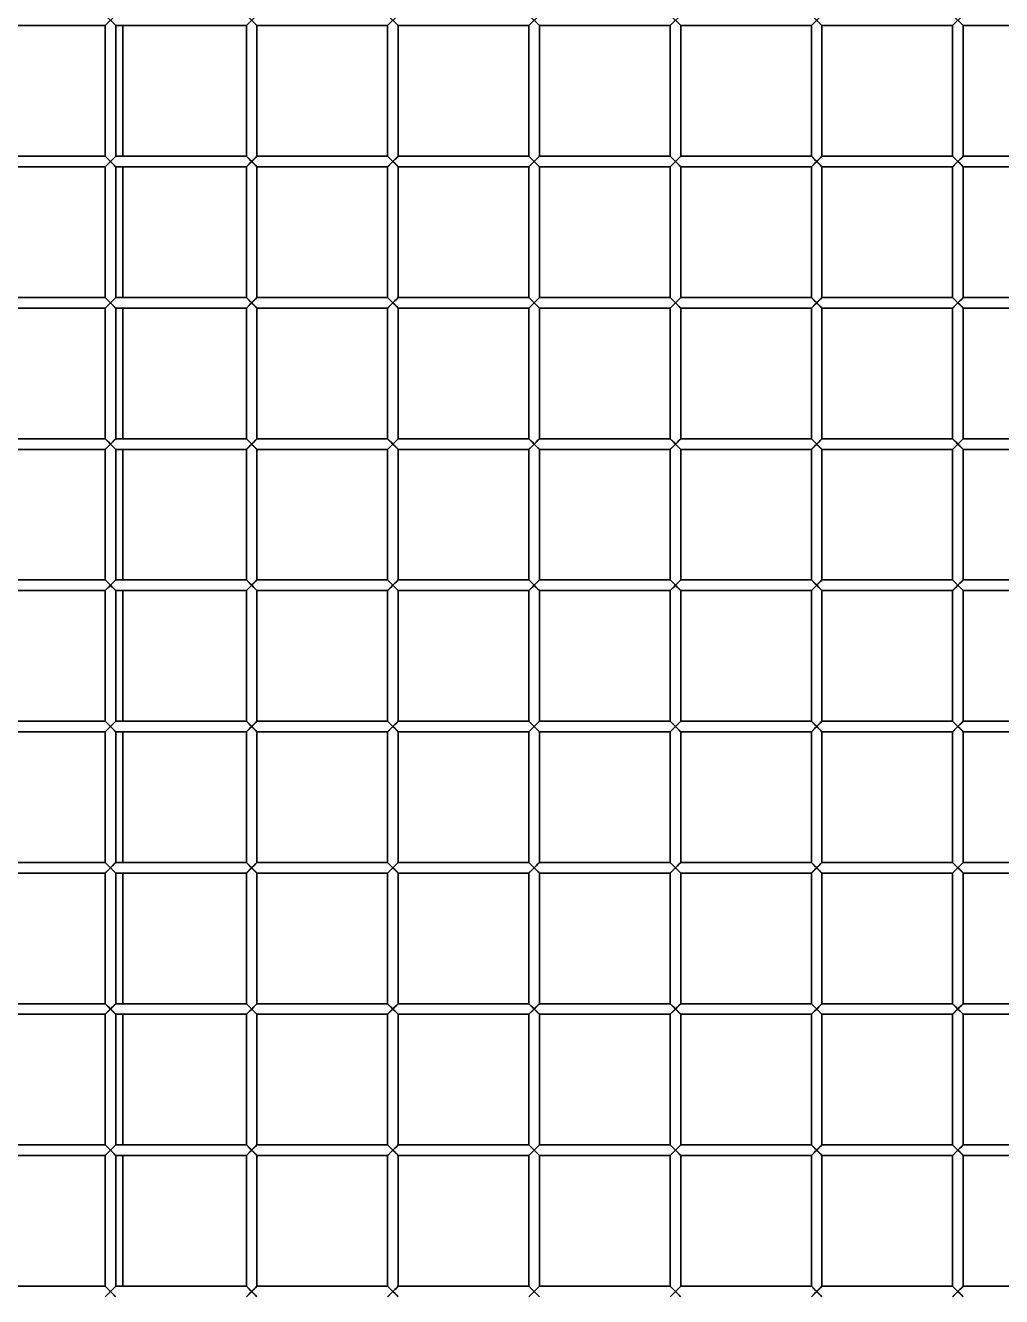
# Model space of a CAD drawing. Header units: millimetres. Extents: x 32496 to 166256, y 3504 to 23939.
# Drawn here: x 46991.1 to 47267.5, y 11364.1 to 11724.1 of the extents above; entities that cross this region are included whole.
import ezdxf

# ---------------------------------------------------------------- set-up
doc = ezdxf.new("R2010")
doc.units = ezdxf.units.MM
doc.layers.get('0').update_dxf_attribs({"lineweight": 35})

msp = doc.modelspace()

# ---------------------------------------------------------------- linework, layer by layer
at = {"linetype": 'Continuous'}
for p, q in [((47013.64, 11727.075), (47016.64, 11724.075)), ((47013.64, 11724.075), (47016.64, 11727.075)), ((47053.64, 11727.075), (47056.64, 11724.075)), ((47053.64, 11724.075), (47056.64, 11727.075)), ((47093.64, 11727.075), (47096.64, 11724.075)), ((47093.64, 11724.075), (47096.64, 11727.075)), ((47133.64, 11727.075), (47136.64, 11724.075)), ((47133.64, 11724.075), (47136.64, 11727.075)), ((47173.64, 11727.075), (47176.64, 11724.075)), ((47173.64, 11724.075), (47176.64, 11727.075)), ((47213.64, 11727.075), (47216.64, 11724.075)), ((47213.64, 11724.075), (47216.64, 11727.075)), ((47253.64, 11727.075), (47256.64, 11724.075)), ((47253.64, 11724.075), (47256.64, 11727.075)), ((46976.64, 11724.075), (47013.64, 11724.075)), ((47013.64, 11724.075), (47013.64, 11687.075)), ((47016.64, 11724.075), (47053.64, 11724.075)), ((47016.64, 11724.075), (47016.64, 11687.075)), ((47018.64, 11724.075), (47018.64, 11687.075)), ((47053.64, 11724.075), (47053.64, 11687.075)), ((47056.64, 11724.075), (47093.64, 11724.075)), ((47056.64, 11724.075), (47056.64, 11687.075)), ((47093.64, 11724.075), (47093.64, 11687.075)), ((47096.64, 11724.075), (47133.64, 11724.075)), ((47096.64, 11724.075), (47096.64, 11687.075)), ((47133.64, 11724.075), (47133.64, 11687.075)), ((47136.64, 11724.075), (47173.64, 11724.075)), ((47136.64, 11724.075), (47136.64, 11687.075)), ((47173.64, 11724.075), (47173.64, 11687.075)), ((47176.64, 11724.075), (47213.64, 11724.075)), ((47176.64, 11724.075), (47176.64, 11687.075)), ((47213.64, 11724.075), (47213.64, 11687.075)), ((47216.64, 11724.075), (47253.64, 11724.075)), ((47216.64, 11724.075), (47216.64, 11687.075)), ((47253.64, 11724.075), (47253.64, 11687.075)), ((47256.64, 11724.075), (47293.64, 11724.075)), ((47256.64, 11724.075), (47256.64, 11687.075)), ((46976.64, 11687.075), (47013.64, 11687.075)), ((47013.64, 11687.075), (47016.64, 11684.075)), ((47013.64, 11684.075), (47016.64, 11687.075)), ((47016.64, 11687.075), (47016.209, 11686.645)), ((47016.64, 11687.075), (47053.64, 11687.075)), ((47053.64, 11687.075), (47056.64, 11684.075)), ((47053.64, 11684.075), (47056.64, 11687.075)), ((47056.64, 11687.075), (47056.209, 11686.645)), ((47056.64, 11687.075), (47093.64, 11687.075)), ((47093.64, 11687.075), (47096.64, 11684.075)), ((47093.64, 11684.075), (47096.64, 11687.075)), ((47096.64, 11687.075), (47096.209, 11686.645)), ((47096.64, 11687.075), (47133.64, 11687.075)), ((47133.64, 11687.075), (47136.64, 11684.075)), ((47133.64, 11684.075), (47136.64, 11687.075)), ((47136.64, 11687.075), (47136.209, 11686.645)), ((47136.64, 11687.075), (47173.64, 11687.075)), ((47173.64, 11687.075), (47176.64, 11684.075)), ((47173.64, 11684.075), (47176.64, 11687.075)), ((47176.64, 11687.075), (47176.209, 11686.645)), ((47176.64, 11687.075), (47213.64, 11687.075)), ((47213.64, 11687.075), (47216.64, 11684.075)), ((47213.64, 11684.075), (47216.64, 11687.075)), ((47216.64, 11687.075), (47216.209, 11686.645)), ((47216.64, 11687.075), (47253.64, 11687.075)), ((47253.64, 11687.075), (47256.64, 11684.075)), ((47253.64, 11684.075), (47256.64, 11687.075)), ((47256.64, 11687.075), (47256.209, 11686.645)), ((47256.64, 11687.075), (47293.64, 11687.075)), ((46976.64, 11684.075), (47013.64, 11684.075)), ((47013.64, 11684.075), (47013.64, 11647.075)), ((47013.756, 11684.192), (47014.55, 11684.986)), ((47014.55, 11684.986), (47015.14, 11685.575)), ((47016.64, 11684.075), (47053.64, 11684.075)), ((47016.64, 11684.075), (47016.64, 11647.075)), ((47018.64, 11684.075), (47018.64, 11647.075)), ((47053.64, 11684.075), (47053.64, 11647.075)), ((47053.756, 11684.192), (47054.55, 11684.986)), ((47054.55, 11684.986), (47055.14, 11685.575)), ((47056.64, 11684.075), (47093.64, 11684.075)), ((47056.64, 11684.075), (47056.64, 11647.075)), ((47093.64, 11684.075), (47093.64, 11647.075)), ((47093.756, 11684.192), (47094.55, 11684.986)), ((47094.55, 11684.986), (47095.14, 11685.575)), ((47096.64, 11684.075), (47133.64, 11684.075)), ((47096.64, 11684.075), (47096.64, 11647.075)), ((47133.64, 11684.075), (47133.64, 11647.075)), ((47133.756, 11684.192), (47134.55, 11684.986)), ((47134.55, 11684.986), (47135.14, 11685.575)), ((47136.64, 11684.075), (47173.64, 11684.075)), ((47136.64, 11684.075), (47136.64, 11647.075)), ((47173.64, 11684.075), (47173.64, 11647.075)), ((47173.756, 11684.192), (47174.55, 11684.986)), ((47174.55, 11684.986), (47175.14, 11685.575)), ((47176.64, 11684.075), (47213.64, 11684.075)), ((47176.64, 11684.075), (47176.64, 11647.075)), ((47213.64, 11684.075), (47213.64, 11647.075)), ((47213.756, 11684.192), (47214.55, 11684.986)), ((47214.55, 11684.986), (47215.14, 11685.575)), ((47216.64, 11684.075), (47253.64, 11684.075)), ((47216.64, 11684.075), (47216.64, 11647.075)), ((47253.64, 11684.075), (47253.64, 11647.075)), ((47253.756, 11684.192), (47254.55, 11684.986)), ((47254.55, 11684.986), (47255.14, 11685.575)), ((47256.64, 11684.075), (47293.64, 11684.075)), ((47256.64, 11684.075), (47256.64, 11647.075)), ((46976.64, 11647.075), (47013.64, 11647.075)), ((47013.64, 11647.075), (47016.64, 11644.075)), ((47013.64, 11644.075), (47016.64, 11647.075)), ((47016.64, 11647.075), (47016.209, 11646.645)), ((47016.64, 11647.075), (47053.64, 11647.075)), ((47053.64, 11647.075), (47056.64, 11644.075)), ((47053.64, 11644.075), (47056.64, 11647.075)), ((47056.64, 11647.075), (47056.209, 11646.645)), ((47056.64, 11647.075), (47093.64, 11647.075)), ((47093.64, 11647.075), (47096.64, 11644.075)), ((47093.64, 11644.075), (47096.64, 11647.075)), ((47096.64, 11647.075), (47096.209, 11646.645)), ((47096.64, 11647.075), (47133.64, 11647.075)), ((47133.64, 11647.075), (47136.64, 11644.075)), ((47133.64, 11644.075), (47136.64, 11647.075)), ((47136.64, 11647.075), (47136.209, 11646.645)), ((47136.64, 11647.075), (47173.64, 11647.075)), ((47173.64, 11647.075), (47176.64, 11644.075)), ((47173.64, 11644.075), (47176.64, 11647.075)), ((47176.64, 11647.075), (47176.209, 11646.645)), ((47176.64, 11647.075), (47213.64, 11647.075)), ((47213.64, 11647.075), (47216.64, 11644.075)), ((47213.64, 11644.075), (47216.64, 11647.075)), ((47216.64, 11647.075), (47216.209, 11646.645)), ((47216.64, 11647.075), (47253.64, 11647.075)), ((47253.64, 11647.075), (47256.64, 11644.075)), ((47253.64, 11644.075), (47256.64, 11647.075)), ((47256.64, 11647.075), (47256.209, 11646.645)), ((47256.64, 11647.075), (47293.64, 11647.075)), ((46976.64, 11644.075), (47013.64, 11644.075)), ((47013.64, 11644.075), (47013.64, 11607.075)), ((47013.756, 11644.192), (47014.55, 11644.986)), ((47014.55, 11644.986), (47015.14, 11645.575)), ((47016.64, 11644.075), (47053.64, 11644.075)), ((47016.64, 11644.075), (47016.64, 11607.075)), ((47018.64, 11644.075), (47018.64, 11607.075)), ((47053.64, 11644.075), (47053.64, 11607.075)), ((47053.756, 11644.192), (47054.55, 11644.986)), ((47054.55, 11644.986), (47055.14, 11645.575)), ((47056.64, 11644.075), (47093.64, 11644.075)), ((47056.64, 11644.075), (47056.64, 11607.075)), ((47093.64, 11644.075), (47093.64, 11607.075)), ((47093.756, 11644.192), (47094.55, 11644.986)), ((47094.55, 11644.986), (47095.14, 11645.575)), ((47096.64, 11644.075), (47133.64, 11644.075)), ((47096.64, 11644.075), (47096.64, 11607.075)), ((47133.64, 11644.075), (47133.64, 11607.075)), ((47133.756, 11644.192), (47134.55, 11644.986)), ((47134.55, 11644.986), (47135.14, 11645.575)), ((47136.64, 11644.075), (47173.64, 11644.075)), ((47136.64, 11644.075), (47136.64, 11607.075)), ((47173.64, 11644.075), (47173.64, 11607.075)), ((47173.756, 11644.192), (47174.55, 11644.986)), ((47174.55, 11644.986), (47175.14, 11645.575)), ((47176.64, 11644.075), (47213.64, 11644.075)), ((47176.64, 11644.075), (47176.64, 11607.075)), ((47213.64, 11644.075), (47213.64, 11607.075)), ((47213.756, 11644.192), (47214.55, 11644.986)), ((47214.55, 11644.986), (47215.14, 11645.575)), ((47216.64, 11644.075), (47253.64, 11644.075)), ((47216.64, 11644.075), (47216.64, 11607.075)), ((47253.64, 11644.075), (47253.64, 11607.075)), ((47253.756, 11644.192), (47254.55, 11644.986)), ((47254.55, 11644.986), (47255.14, 11645.575)), ((47256.64, 11644.075), (47293.64, 11644.075)), ((47256.64, 11644.075), (47256.64, 11607.075)), ((46976.64, 11607.075), (47013.64, 11607.075)), ((47013.64, 11607.075), (47016.64, 11604.075)), ((47013.64, 11604.075), (47016.64, 11607.075)), ((47016.64, 11607.075), (47016.209, 11606.645)), ((47016.64, 11607.075), (47053.64, 11607.075)), ((47053.64, 11607.075), (47056.64, 11604.075)), ((47053.64, 11604.075), (47056.64, 11607.075)), ((47056.64, 11607.075), (47056.209, 11606.645)), ((47056.64, 11607.075), (47093.64, 11607.075)), ((47093.64, 11607.075), (47096.64, 11604.075)), ((47093.64, 11604.075), (47096.64, 11607.075)), ((47096.64, 11607.075), (47096.209, 11606.645)), ((47096.64, 11607.075), (47133.64, 11607.075)), ((47133.64, 11607.075), (47136.64, 11604.075)), ((47133.64, 11604.075), (47136.64, 11607.075)), ((47136.64, 11607.075), (47136.209, 11606.645)), ((47136.64, 11607.075), (47173.64, 11607.075)), ((47173.64, 11607.075), (47176.64, 11604.075)), ((47173.64, 11604.075), (47176.64, 11607.075)), ((47176.64, 11607.075), (47176.209, 11606.645)), ((47176.64, 11607.075), (47213.64, 11607.075)), ((47213.64, 11607.075), (47216.64, 11604.075)), ((47213.64, 11604.075), (47216.64, 11607.075)), ((47216.64, 11607.075), (47216.209, 11606.645)), ((47216.64, 11607.075), (47253.64, 11607.075)), ((47253.64, 11607.075), (47256.64, 11604.075)), ((47253.64, 11604.075), (47256.64, 11607.075)), ((47256.64, 11607.075), (47256.209, 11606.645)), ((47256.64, 11607.075), (47293.64, 11607.075)), ((46976.64, 11604.075), (47013.64, 11604.075)), ((47013.64, 11604.075), (47013.64, 11567.075)), ((47013.756, 11604.192), (47014.55, 11604.986)), ((47014.55, 11604.986), (47015.14, 11605.575)), ((47016.64, 11604.075), (47053.64, 11604.075)), ((47016.64, 11604.075), (47016.64, 11567.075)), ((47018.64, 11604.075), (47018.64, 11567.075)), ((47053.64, 11604.075), (47053.64, 11567.075)), ((47053.756, 11604.192), (47054.55, 11604.986)), ((47054.55, 11604.986), (47055.14, 11605.575)), ((47056.64, 11604.075), (47093.64, 11604.075)), ((47056.64, 11604.075), (47056.64, 11567.075)), ((47093.64, 11604.075), (47093.64, 11567.075)), ((47093.756, 11604.192), (47094.55, 11604.986)), ((47094.55, 11604.986), (47095.14, 11605.575)), ((47096.64, 11604.075), (47133.64, 11604.075)), ((47096.64, 11604.075), (47096.64, 11567.075)), ((47133.64, 11604.075), (47133.64, 11567.075)), ((47133.756, 11604.192), (47134.55, 11604.986)), ((47134.55, 11604.986), (47135.14, 11605.575)), ((47136.64, 11604.075), (47173.64, 11604.075)), ((47136.64, 11604.075), (47136.64, 11567.075)), ((47173.64, 11604.075), (47173.64, 11567.075)), ((47173.756, 11604.192), (47174.55, 11604.986)), ((47174.55, 11604.986), (47175.14, 11605.575)), ((47176.64, 11604.075), (47213.64, 11604.075)), ((47176.64, 11604.075), (47176.64, 11567.075)), ((47213.64, 11604.075), (47213.64, 11567.075)), ((47213.756, 11604.192), (47214.55, 11604.986)), ((47214.55, 11604.986), (47215.14, 11605.575)), ((47216.64, 11604.075), (47253.64, 11604.075)), ((47216.64, 11604.075), (47216.64, 11567.075)), ((47253.64, 11604.075), (47253.64, 11567.075)), ((47253.756, 11604.192), (47254.55, 11604.986)), ((47254.55, 11604.986), (47255.14, 11605.575)), ((47256.64, 11604.075), (47293.64, 11604.075)), ((47256.64, 11604.075), (47256.64, 11567.075)), ((46976.64, 11567.075), (47013.64, 11567.075)), ((47013.64, 11567.075), (47016.64, 11564.075)), ((47013.64, 11564.075), (47016.64, 11567.075)), ((47016.64, 11567.075), (47016.209, 11566.645)), ((47016.64, 11567.075), (47053.64, 11567.075)), ((47053.64, 11567.075), (47056.64, 11564.075)), ((47053.64, 11564.075), (47056.64, 11567.075)), ((47056.64, 11567.075), (47056.209, 11566.645)), ((47056.64, 11567.075), (47093.64, 11567.075)), ((47093.64, 11567.075), (47096.64, 11564.075)), ((47093.64, 11564.075), (47096.64, 11567.075)), ((47096.64, 11567.075), (47096.209, 11566.645)), ((47096.64, 11567.075), (47133.64, 11567.075)), ((47133.64, 11567.075), (47136.64, 11564.075)), ((47133.64, 11564.075), (47136.64, 11567.075)), ((47136.64, 11567.075), (47136.209, 11566.645)), ((47136.64, 11567.075), (47173.64, 11567.075)), ((47173.64, 11567.075), (47176.64, 11564.075)), ((47173.64, 11564.075), (47176.64, 11567.075)), ((47176.64, 11567.075), (47176.209, 11566.645)), ((47176.64, 11567.075), (47213.64, 11567.075)), ((47213.64, 11567.075), (47216.64, 11564.075)), ((47213.64, 11564.075), (47216.64, 11567.075)), ((47216.64, 11567.075), (47216.209, 11566.645)), ((47216.64, 11567.075), (47253.64, 11567.075)), ((47253.64, 11567.075), (47256.64, 11564.075)), ((47253.64, 11564.075), (47256.64, 11567.075)), ((47256.64, 11567.075), (47256.209, 11566.645)), ((47256.64, 11567.075), (47293.64, 11567.075)), ((46976.64, 11564.075), (47013.64, 11564.075)), ((47013.64, 11564.075), (47013.64, 11527.075)), ((47013.756, 11564.192), (47014.55, 11564.986)), ((47014.55, 11564.986), (47015.14, 11565.575)), ((47016.64, 11564.075), (47053.64, 11564.075)), ((47016.64, 11564.075), (47016.64, 11527.075)), ((47018.64, 11564.075), (47018.64, 11527.075)), ((47053.64, 11564.075), (47053.64, 11527.075)), ((47053.756, 11564.192), (47054.55, 11564.986)), ((47054.55, 11564.986), (47055.14, 11565.575)), ((47056.64, 11564.075), (47093.64, 11564.075)), ((47056.64, 11564.075), (47056.64, 11527.075)), ((47093.64, 11564.075), (47093.64, 11527.075)), ((47093.756, 11564.192), (47094.55, 11564.986)), ((47094.55, 11564.986), (47095.14, 11565.575)), ((47096.64, 11564.075), (47133.64, 11564.075)), ((47096.64, 11564.075), (47096.64, 11527.075)), ((47133.64, 11564.075), (47133.64, 11527.075)), ((47133.756, 11564.192), (47134.55, 11564.986)), ((47134.55, 11564.986), (47135.14, 11565.575)), ((47136.64, 11564.075), (47173.64, 11564.075)), ((47136.64, 11564.075), (47136.64, 11527.075)), ((47173.64, 11564.075), (47173.64, 11527.075)), ((47173.756, 11564.192), (47174.55, 11564.986)), ((47174.55, 11564.986), (47175.14, 11565.575)), ((47176.64, 11564.075), (47213.64, 11564.075)), ((47176.64, 11564.075), (47176.64, 11527.075)), ((47213.64, 11564.075), (47213.64, 11527.075)), ((47213.756, 11564.192), (47214.55, 11564.986)), ((47214.55, 11564.986), (47215.14, 11565.575)), ((47216.64, 11564.075), (47253.64, 11564.075)), ((47216.64, 11564.075), (47216.64, 11527.075)), ((47253.64, 11564.075), (47253.64, 11527.075)), ((47253.756, 11564.192), (47254.55, 11564.986)), ((47254.55, 11564.986), (47255.14, 11565.575)), ((47256.64, 11564.075), (47293.64, 11564.075)), ((47256.64, 11564.075), (47256.64, 11527.075)), ((46976.64, 11527.075), (47013.64, 11527.075)), ((46976.64, 11524.075), (47013.64, 11524.075)), ((47013.64, 11527.075), (47016.64, 11524.075)), ((47013.64, 11524.075), (47016.64, 11527.075)), ((47013.64, 11524.075), (47013.64, 11487.075)), ((47013.756, 11524.192), (47014.55, 11524.986)), ((47014.55, 11524.986), (47015.14, 11525.575)), ((47016.64, 11527.075), (47016.209, 11526.645)), ((47016.64, 11527.075), (47053.64, 11527.075)), ((47016.64, 11524.075), (47053.64, 11524.075)), ((47016.64, 11524.075), (47016.64, 11487.075)), ((47018.64, 11524.075), (47018.64, 11487.075)), ((47053.64, 11527.075), (47056.64, 11524.075)), ((47053.64, 11524.075), (47056.64, 11527.075)), ((47053.64, 11524.075), (47053.64, 11487.075)), ((47053.756, 11524.192), (47054.55, 11524.986)), ((47054.55, 11524.986), (47055.14, 11525.575)), ((47056.64, 11527.075), (47056.209, 11526.645)), ((47056.64, 11527.075), (47093.64, 11527.075)), ((47056.64, 11524.075), (47093.64, 11524.075)), ((47056.64, 11524.075), (47056.64, 11487.075)), ((47093.64, 11527.075), (47096.64, 11524.075)), ((47093.64, 11524.075), (47096.64, 11527.075)), ((47093.64, 11524.075), (47093.64, 11487.075)), ((47093.756, 11524.192), (47094.55, 11524.986)), ((47094.55, 11524.986), (47095.14, 11525.575)), ((47096.64, 11527.075), (47096.209, 11526.645)), ((47096.64, 11527.075), (47133.64, 11527.075)), ((47096.64, 11524.075), (47133.64, 11524.075)), ((47096.64, 11524.075), (47096.64, 11487.075)), ((47133.64, 11527.075), (47136.64, 11524.075)), ((47133.64, 11524.075), (47136.64, 11527.075)), ((47133.64, 11524.075), (47133.64, 11487.075)), ((47133.756, 11524.192), (47134.55, 11524.986)), ((47134.55, 11524.986), (47135.14, 11525.575)), ((47136.64, 11527.075), (47136.209, 11526.645)), ((47136.64, 11527.075), (47173.64, 11527.075)), ((47136.64, 11524.075), (47173.64, 11524.075)), ((47136.64, 11524.075), (47136.64, 11487.075)), ((47173.64, 11527.075), (47176.64, 11524.075)), ((47173.64, 11524.075), (47176.64, 11527.075)), ((47173.64, 11524.075), (47173.64, 11487.075)), ((47173.756, 11524.192), (47174.55, 11524.986)), ((47174.55, 11524.986), (47175.14, 11525.575)), ((47176.64, 11527.075), (47176.209, 11526.645)), ((47176.64, 11527.075), (47213.64, 11527.075)), ((47176.64, 11524.075), (47213.64, 11524.075)), ((47176.64, 11524.075), (47176.64, 11487.075)), ((47213.64, 11527.075), (47216.64, 11524.075)), ((47213.64, 11524.075), (47216.64, 11527.075)), ((47213.64, 11524.075), (47213.64, 11487.075)), ((47213.756, 11524.192), (47214.55, 11524.986)), ((47214.55, 11524.986), (47215.14, 11525.575)), ((47216.64, 11527.075), (47216.209, 11526.645)), ((47216.64, 11527.075), (47253.64, 11527.075)), ((47216.64, 11524.075), (47253.64, 11524.075)), ((47216.64, 11524.075), (47216.64, 11487.075)), ((47253.64, 11527.075), (47256.64, 11524.075)), ((47253.64, 11524.075), (47256.64, 11527.075)), ((47253.64, 11524.075), (47253.64, 11487.075)), ((47253.756, 11524.192), (47254.55, 11524.986)), ((47254.55, 11524.986), (47255.14, 11525.575)), ((47256.64, 11527.075), (47256.209, 11526.645)), ((47256.64, 11527.075), (47293.64, 11527.075)), ((47256.64, 11524.075), (47293.64, 11524.075)), ((47256.64, 11524.075), (47256.64, 11487.075)), ((46976.64, 11487.075), (47013.64, 11487.075)), ((46976.64, 11484.075), (47013.64, 11484.075)), ((47013.64, 11487.075), (47016.64, 11484.075)), ((47013.64, 11484.075), (47016.64, 11487.075)), ((47013.64, 11484.075), (47013.64, 11447.075)), ((47013.756, 11484.192), (47014.55, 11484.986)), ((47014.55, 11484.986), (47015.14, 11485.575)), ((47016.64, 11487.075), (47016.209, 11486.645)), ((47016.64, 11487.075), (47053.64, 11487.075)), ((47016.64, 11484.075), (47053.64, 11484.075)), ((47016.64, 11484.075), (47016.64, 11447.075)), ((47018.64, 11484.075), (47018.64, 11447.075)), ((47053.64, 11487.075), (47056.64, 11484.075)), ((47053.64, 11484.075), (47056.64, 11487.075)), ((47053.64, 11484.075), (47053.64, 11447.075)), ((47053.756, 11484.192), (47054.55, 11484.986)), ((47054.55, 11484.986), (47055.14, 11485.575)), ((47056.64, 11487.075), (47056.209, 11486.645)), ((47056.64, 11487.075), (47093.64, 11487.075)), ((47056.64, 11484.075), (47093.64, 11484.075)), ((47056.64, 11484.075), (47056.64, 11447.075)), ((47093.64, 11487.075), (47096.64, 11484.075)), ((47093.64, 11484.075), (47096.64, 11487.075)), ((47093.64, 11484.075), (47093.64, 11447.075)), ((47093.756, 11484.192), (47094.55, 11484.986)), ((47094.55, 11484.986), (47095.14, 11485.575)), ((47096.64, 11487.075), (47096.209, 11486.645)), ((47096.64, 11487.075), (47133.64, 11487.075)), ((47096.64, 11484.075), (47133.64, 11484.075)), ((47096.64, 11484.075), (47096.64, 11447.075)), ((47133.64, 11487.075), (47136.64, 11484.075)), ((47133.64, 11484.075), (47136.64, 11487.075)), ((47133.64, 11484.075), (47133.64, 11447.075)), ((47133.756, 11484.192), (47134.55, 11484.986)), ((47134.55, 11484.986), (47135.14, 11485.575)), ((47136.64, 11487.075), (47136.209, 11486.645)), ((47136.64, 11487.075), (47173.64, 11487.075)), ((47136.64, 11484.075), (47173.64, 11484.075)), ((47136.64, 11484.075), (47136.64, 11447.075)), ((47173.64, 11487.075), (47176.64, 11484.075)), ((47173.64, 11484.075), (47176.64, 11487.075)), ((47173.64, 11484.075), (47173.64, 11447.075)), ((47173.756, 11484.192), (47174.55, 11484.986)), ((47174.55, 11484.986), (47175.14, 11485.575)), ((47176.64, 11487.075), (47176.209, 11486.645)), ((47176.64, 11487.075), (47213.64, 11487.075)), ((47176.64, 11484.075), (47213.64, 11484.075)), ((47176.64, 11484.075), (47176.64, 11447.075)), ((47213.64, 11487.075), (47216.64, 11484.075)), ((47213.64, 11484.075), (47216.64, 11487.075)), ((47213.64, 11484.075), (47213.64, 11447.075)), ((47213.756, 11484.192), (47214.55, 11484.986)), ((47214.55, 11484.986), (47215.14, 11485.575)), ((47216.64, 11487.075), (47216.209, 11486.645)), ((47216.64, 11487.075), (47253.64, 11487.075)), ((47216.64, 11484.075), (47253.64, 11484.075)), ((47216.64, 11484.075), (47216.64, 11447.075)), ((47253.64, 11487.075), (47256.64, 11484.075)), ((47253.64, 11484.075), (47256.64, 11487.075)), ((47253.64, 11484.075), (47253.64, 11447.075)), ((47253.756, 11484.192), (47254.55, 11484.986)), ((47254.55, 11484.986), (47255.14, 11485.575)), ((47256.64, 11487.075), (47256.209, 11486.645)), ((47256.64, 11487.075), (47293.64, 11487.075)), ((47256.64, 11484.075), (47293.64, 11484.075)), ((47256.64, 11484.075), (47256.64, 11447.075)), ((46976.64, 11447.075), (47013.64, 11447.075)), ((47013.64, 11447.075), (47016.64, 11444.075)), ((47013.64, 11444.075), (47016.64, 11447.075)), ((47013.756, 11444.192), (47014.55, 11444.986)), ((47014.55, 11444.986), (47015.14, 11445.575)), ((47016.64, 11447.075), (47016.209, 11446.645)), ((47016.64, 11447.075), (47053.64, 11447.075)), ((47053.64, 11447.075), (47056.64, 11444.075)), ((47053.64, 11444.075), (47056.64, 11447.075)), ((47053.756, 11444.192), (47054.55, 11444.986)), ((47054.55, 11444.986), (47055.14, 11445.575)), ((47056.64, 11447.075), (47056.209, 11446.645)), ((47056.64, 11447.075), (47093.64, 11447.075)), ((47093.64, 11447.075), (47096.64, 11444.075)), ((47093.64, 11444.075), (47096.64, 11447.075)), ((47093.756, 11444.192), (47094.55, 11444.986)), ((47094.55, 11444.986), (47095.14, 11445.575)), ((47096.64, 11447.075), (47096.209, 11446.645)), ((47096.64, 11447.075), (47133.64, 11447.075)), ((47133.64, 11447.075), (47136.64, 11444.075)), ((47133.64, 11444.075), (47136.64, 11447.075)), ((47133.756, 11444.192), (47134.55, 11444.986)), ((47134.55, 11444.986), (47135.14, 11445.575)), ((47136.64, 11447.075), (47136.209, 11446.645)), ((47136.64, 11447.075), (47173.64, 11447.075)), ((47173.64, 11447.075), (47176.64, 11444.075)), ((47173.64, 11444.075), (47176.64, 11447.075)), ((47173.756, 11444.192), (47174.55, 11444.986)), ((47174.55, 11444.986), (47175.14, 11445.575)), ((47176.64, 11447.075), (47176.209, 11446.645)), ((47176.64, 11447.075), (47213.64, 11447.075)), ((47213.64, 11447.075), (47216.64, 11444.075)), ((47213.64, 11444.075), (47216.64, 11447.075)), ((47213.756, 11444.192), (47214.55, 11444.986)), ((47214.55, 11444.986), (47215.14, 11445.575)), ((47216.64, 11447.075), (47216.209, 11446.645)), ((47216.64, 11447.075), (47253.64, 11447.075)), ((47253.64, 11447.075), (47256.64, 11444.075)), ((47253.64, 11444.075), (47256.64, 11447.075)), ((47253.756, 11444.192), (47254.55, 11444.986)), ((47254.55, 11444.986), (47255.14, 11445.575)), ((47256.64, 11447.075), (47256.209, 11446.645)), ((47256.64, 11447.075), (47293.64, 11447.075)), ((46976.64, 11444.075), (47013.64, 11444.075)), ((47013.64, 11444.075), (47013.64, 11407.075)), ((47016.64, 11444.075), (47053.64, 11444.075)), ((47016.64, 11444.075), (47016.64, 11407.075)), ((47018.64, 11444.075), (47018.64, 11407.075)), ((47053.64, 11444.075), (47053.64, 11407.075)), ((47056.64, 11444.075), (47093.64, 11444.075)), ((47056.64, 11444.075), (47056.64, 11407.075)), ((47093.64, 11444.075), (47093.64, 11407.075)), ((47096.64, 11444.075), (47133.64, 11444.075)), ((47096.64, 11444.075), (47096.64, 11407.075)), ((47133.64, 11444.075), (47133.64, 11407.075)), ((47136.64, 11444.075), (47173.64, 11444.075)), ((47136.64, 11444.075), (47136.64, 11407.075)), ((47173.64, 11444.075), (47173.64, 11407.075)), ((47176.64, 11444.075), (47213.64, 11444.075)), ((47176.64, 11444.075), (47176.64, 11407.075)), ((47213.64, 11444.075), (47213.64, 11407.075)), ((47216.64, 11444.075), (47253.64, 11444.075)), ((47216.64, 11444.075), (47216.64, 11407.075)), ((47253.64, 11444.075), (47253.64, 11407.075)), ((47256.64, 11444.075), (47293.64, 11444.075)), ((47256.64, 11444.075), (47256.64, 11407.075)), ((46976.64, 11407.075), (47013.64, 11407.075)), ((47013.64, 11407.075), (47016.64, 11404.075)), ((47013.64, 11404.075), (47016.64, 11407.075)), ((47013.756, 11404.192), (47014.55, 11404.986)), ((47014.55, 11404.986), (47015.14, 11405.575)), ((47016.64, 11407.075), (47016.209, 11406.645)), ((47016.64, 11407.075), (47053.64, 11407.075)), ((47053.64, 11407.075), (47056.64, 11404.075)), ((47053.64, 11404.075), (47056.64, 11407.075)), ((47053.756, 11404.192), (47054.55, 11404.986)), ((47054.55, 11404.986), (47055.14, 11405.575)), ((47056.64, 11407.075), (47056.209, 11406.645)), ((47056.64, 11407.075), (47093.64, 11407.075)), ((47093.64, 11407.075), (47096.64, 11404.075)), ((47093.64, 11404.075), (47096.64, 11407.075)), ((47093.756, 11404.192), (47094.55, 11404.986)), ((47094.55, 11404.986), (47095.14, 11405.575)), ((47096.64, 11407.075), (47096.209, 11406.645)), ((47096.64, 11407.075), (47133.64, 11407.075)), ((47133.64, 11407.075), (47136.64, 11404.075)), ((47133.64, 11404.075), (47136.64, 11407.075)), ((47133.756, 11404.192), (47134.55, 11404.986)), ((47134.55, 11404.986), (47135.14, 11405.575)), ((47136.64, 11407.075), (47136.209, 11406.645)), ((47136.64, 11407.075), (47173.64, 11407.075)), ((47173.64, 11407.075), (47176.64, 11404.075)), ((47173.64, 11404.075), (47176.64, 11407.075)), ((47173.756, 11404.192), (47174.55, 11404.986)), ((47174.55, 11404.986), (47175.14, 11405.575)), ((47176.64, 11407.075), (47176.209, 11406.645)), ((47176.64, 11407.075), (47213.64, 11407.075)), ((47213.64, 11407.075), (47216.64, 11404.075)), ((47213.64, 11404.075), (47216.64, 11407.075)), ((47213.756, 11404.192), (47214.55, 11404.986)), ((47214.55, 11404.986), (47215.14, 11405.575)), ((47216.64, 11407.075), (47216.209, 11406.645)), ((47216.64, 11407.075), (47253.64, 11407.075)), ((47253.64, 11407.075), (47256.64, 11404.075)), ((47253.64, 11404.075), (47256.64, 11407.075)), ((47253.756, 11404.192), (47254.55, 11404.986)), ((47254.55, 11404.986), (47255.14, 11405.575)), ((47256.64, 11407.075), (47256.209, 11406.645)), ((47256.64, 11407.075), (47293.64, 11407.075)), ((46976.64, 11404.075), (47013.64, 11404.075)), ((47013.64, 11404.075), (47013.64, 11367.075)), ((47016.64, 11404.075), (47053.64, 11404.075)), ((47016.64, 11404.075), (47016.64, 11367.075)), ((47018.64, 11404.075), (47018.64, 11367.075)), ((47053.64, 11404.075), (47053.64, 11367.075)), ((47056.64, 11404.075), (47093.64, 11404.075)), ((47056.64, 11404.075), (47056.64, 11367.075)), ((47093.64, 11404.075), (47093.64, 11367.075)), ((47096.64, 11404.075), (47133.64, 11404.075)), ((47096.64, 11404.075), (47096.64, 11367.075)), ((47133.64, 11404.075), (47133.64, 11367.075)), ((47136.64, 11404.075), (47173.64, 11404.075)), ((47136.64, 11404.075), (47136.64, 11367.075)), ((47173.64, 11404.075), (47173.64, 11367.075)), ((47176.64, 11404.075), (47213.64, 11404.075)), ((47176.64, 11404.075), (47176.64, 11367.075)), ((47213.64, 11404.075), (47213.64, 11367.075)), ((47216.64, 11404.075), (47253.64, 11404.075)), ((47216.64, 11404.075), (47216.64, 11367.075)), ((47253.64, 11404.075), (47253.64, 11367.075)), ((47256.64, 11404.075), (47293.64, 11404.075)), ((47256.64, 11404.075), (47256.64, 11367.075)), ((46976.64, 11367.075), (47013.64, 11367.075)), ((47013.64, 11367.075), (47016.64, 11364.075)), ((47013.64, 11364.075), (47016.64, 11367.075)), ((47014.55, 11364.986), (47015.14, 11365.575)), ((47016.64, 11367.075), (47016.209, 11366.645)), ((47016.64, 11367.075), (47053.64, 11367.075)), ((47053.64, 11367.075), (47056.64, 11364.075)), ((47053.64, 11364.075), (47056.64, 11367.075)), ((47054.55, 11364.986), (47055.14, 11365.575)), ((47056.64, 11367.075), (47056.209, 11366.645)), ((47056.64, 11367.075), (47093.64, 11367.075)), ((47093.64, 11367.075), (47096.64, 11364.075)), ((47093.64, 11364.075), (47096.64, 11367.075)), ((47094.55, 11364.986), (47095.14, 11365.575)), ((47096.64, 11367.075), (47096.209, 11366.645)), ((47096.64, 11367.075), (47133.64, 11367.075)), ((47133.64, 11367.075), (47136.64, 11364.075)), ((47133.64, 11364.075), (47136.64, 11367.075)), ((47134.55, 11364.986), (47135.14, 11365.575)), ((47136.64, 11367.075), (47136.209, 11366.645)), ((47136.64, 11367.075), (47173.64, 11367.075)), ((47173.64, 11367.075), (47176.64, 11364.075)), ((47173.64, 11364.075), (47176.64, 11367.075)), ((47174.55, 11364.986), (47175.14, 11365.575)), ((47176.64, 11367.075), (47176.209, 11366.645)), ((47176.64, 11367.075), (47213.64, 11367.075)), ((47213.64, 11367.075), (47216.64, 11364.075)), ((47213.64, 11364.075), (47216.64, 11367.075)), ((47214.55, 11364.986), (47215.14, 11365.575)), ((47216.64, 11367.075), (47216.209, 11366.645)), ((47216.64, 11367.075), (47253.64, 11367.075)), ((47253.64, 11367.075), (47256.64, 11364.075)), ((47253.64, 11364.075), (47256.64, 11367.075)), ((47254.55, 11364.986), (47255.14, 11365.575)), ((47256.64, 11367.075), (47256.209, 11366.645)), ((47256.64, 11367.075), (47293.64, 11367.075)), ((47013.756, 11364.192), (47014.55, 11364.986)), ((47053.756, 11364.192), (47054.55, 11364.986)), ((47093.756, 11364.192), (47094.55, 11364.986)), ((47133.756, 11364.192), (47134.55, 11364.986)), ((47173.756, 11364.192), (47174.55, 11364.986)), ((47213.756, 11364.192), (47214.55, 11364.986)), ((47253.756, 11364.192), (47254.55, 11364.986))]:
    msp.add_line(p, q, dxfattribs=at)
for points in [[(47015.14, 11685.575), (47014.553, 11686.162), (47014.077, 11686.638)], [(47016.209, 11686.645), (47015.72, 11686.155), (47015.14, 11685.575)], [(47055.14, 11685.575), (47054.553, 11686.162), (47054.077, 11686.638)], [(47056.209, 11686.645), (47055.72, 11686.155), (47055.14, 11685.575)], [(47095.14, 11685.575), (47094.553, 11686.162), (47094.077, 11686.638)], [(47096.209, 11686.645), (47095.72, 11686.155), (47095.14, 11685.575)], [(47135.14, 11685.575), (47134.553, 11686.162), (47134.077, 11686.638)], [(47136.209, 11686.645), (47135.72, 11686.155), (47135.14, 11685.575)], [(47175.14, 11685.575), (47174.553, 11686.162), (47174.077, 11686.638)], [(47176.209, 11686.645), (47175.72, 11686.155), (47175.14, 11685.575)], [(47215.14, 11685.575), (47214.553, 11686.162), (47214.077, 11686.638)], [(47216.209, 11686.645), (47215.72, 11686.155), (47215.14, 11685.575)], [(47255.14, 11685.575), (47254.553, 11686.162), (47254.077, 11686.638)], [(47256.209, 11686.645), (47255.72, 11686.155), (47255.14, 11685.575)], [(47015.14, 11685.575), (47015.731, 11684.985), (47016.2, 11684.515), (47016.525, 11684.19)], [(47055.14, 11685.575), (47055.731, 11684.985), (47056.2, 11684.515), (47056.525, 11684.19)], [(47095.14, 11685.575), (47095.731, 11684.985), (47096.2, 11684.515), (47096.525, 11684.19)], [(47135.14, 11685.575), (47135.731, 11684.985), (47136.2, 11684.515), (47136.525, 11684.19)], [(47175.14, 11685.575), (47175.731, 11684.985), (47176.2, 11684.515), (47176.525, 11684.19)], [(47215.14, 11685.575), (47215.731, 11684.985), (47216.2, 11684.515), (47216.525, 11684.19)], [(47255.14, 11685.575), (47255.731, 11684.985), (47256.2, 11684.515), (47256.525, 11684.19)], [(47015.14, 11645.575), (47014.553, 11646.162), (47014.077, 11646.638)], [(47016.209, 11646.645), (47015.72, 11646.155), (47015.14, 11645.575)], [(47055.14, 11645.575), (47054.553, 11646.162), (47054.077, 11646.638)], [(47056.209, 11646.645), (47055.72, 11646.155), (47055.14, 11645.575)], [(47095.14, 11645.575), (47094.553, 11646.162), (47094.077, 11646.638)], [(47096.209, 11646.645), (47095.72, 11646.155), (47095.14, 11645.575)], [(47135.14, 11645.575), (47134.553, 11646.162), (47134.077, 11646.638)], [(47136.209, 11646.645), (47135.72, 11646.155), (47135.14, 11645.575)], [(47175.14, 11645.575), (47174.553, 11646.162), (47174.077, 11646.638)], [(47176.209, 11646.645), (47175.72, 11646.155), (47175.14, 11645.575)], [(47215.14, 11645.575), (47214.553, 11646.162), (47214.077, 11646.638)], [(47216.209, 11646.645), (47215.72, 11646.155), (47215.14, 11645.575)], [(47255.14, 11645.575), (47254.553, 11646.162), (47254.077, 11646.638)], [(47256.209, 11646.645), (47255.72, 11646.155), (47255.14, 11645.575)], [(47015.14, 11645.575), (47015.731, 11644.985), (47016.2, 11644.515), (47016.525, 11644.19)], [(47055.14, 11645.575), (47055.731, 11644.985), (47056.2, 11644.515), (47056.525, 11644.19)], [(47095.14, 11645.575), (47095.731, 11644.985), (47096.2, 11644.515), (47096.525, 11644.19)], [(47135.14, 11645.575), (47135.731, 11644.985), (47136.2, 11644.515), (47136.525, 11644.19)], [(47175.14, 11645.575), (47175.731, 11644.985), (47176.2, 11644.515), (47176.525, 11644.19)], [(47215.14, 11645.575), (47215.731, 11644.985), (47216.2, 11644.515), (47216.525, 11644.19)], [(47255.14, 11645.575), (47255.731, 11644.985), (47256.2, 11644.515), (47256.525, 11644.19)], [(47015.14, 11605.575), (47014.553, 11606.162), (47014.077, 11606.638)], [(47016.209, 11606.645), (47015.72, 11606.155), (47015.14, 11605.575)], [(47055.14, 11605.575), (47054.553, 11606.162), (47054.077, 11606.638)], [(47056.209, 11606.645), (47055.72, 11606.155), (47055.14, 11605.575)], [(47095.14, 11605.575), (47094.553, 11606.162), (47094.077, 11606.638)], [(47096.209, 11606.645), (47095.72, 11606.155), (47095.14, 11605.575)], [(47135.14, 11605.575), (47134.553, 11606.162), (47134.077, 11606.638)], [(47136.209, 11606.645), (47135.72, 11606.155), (47135.14, 11605.575)], [(47175.14, 11605.575), (47174.553, 11606.162), (47174.077, 11606.638)], [(47176.209, 11606.645), (47175.72, 11606.155), (47175.14, 11605.575)], [(47215.14, 11605.575), (47214.553, 11606.162), (47214.077, 11606.638)], [(47216.209, 11606.645), (47215.72, 11606.155), (47215.14, 11605.575)], [(47255.14, 11605.575), (47254.553, 11606.162), (47254.077, 11606.638)], [(47256.209, 11606.645), (47255.72, 11606.155), (47255.14, 11605.575)], [(47015.14, 11605.575), (47015.731, 11604.985), (47016.2, 11604.515), (47016.525, 11604.19)], [(47055.14, 11605.575), (47055.731, 11604.985), (47056.2, 11604.515), (47056.525, 11604.19)], [(47095.14, 11605.575), (47095.731, 11604.985), (47096.2, 11604.515), (47096.525, 11604.19)], [(47135.14, 11605.575), (47135.731, 11604.985), (47136.2, 11604.515), (47136.525, 11604.19)], [(47175.14, 11605.575), (47175.731, 11604.985), (47176.2, 11604.515), (47176.525, 11604.19)], [(47215.14, 11605.575), (47215.731, 11604.985), (47216.2, 11604.515), (47216.525, 11604.19)], [(47255.14, 11605.575), (47255.731, 11604.985), (47256.2, 11604.515), (47256.525, 11604.19)], [(47015.14, 11565.575), (47014.553, 11566.162), (47014.077, 11566.638)], [(47016.209, 11566.645), (47015.72, 11566.155), (47015.14, 11565.575)], [(47015.14, 11565.575), (47015.731, 11564.985), (47016.2, 11564.515), (47016.525, 11564.19)], [(47055.14, 11565.575), (47054.553, 11566.162), (47054.077, 11566.638)], [(47056.209, 11566.645), (47055.72, 11566.155), (47055.14, 11565.575)], [(47055.14, 11565.575), (47055.731, 11564.985), (47056.2, 11564.515), (47056.525, 11564.19)], [(47095.14, 11565.575), (47094.553, 11566.162), (47094.077, 11566.638)], [(47096.209, 11566.645), (47095.72, 11566.155), (47095.14, 11565.575)], [(47095.14, 11565.575), (47095.731, 11564.985), (47096.2, 11564.515), (47096.525, 11564.19)], [(47135.14, 11565.575), (47134.553, 11566.162), (47134.077, 11566.638)], [(47136.209, 11566.645), (47135.72, 11566.155), (47135.14, 11565.575)], [(47135.14, 11565.575), (47135.731, 11564.985), (47136.2, 11564.515), (47136.525, 11564.19)], [(47175.14, 11565.575), (47174.553, 11566.162), (47174.077, 11566.638)], [(47176.209, 11566.645), (47175.72, 11566.155), (47175.14, 11565.575)], [(47175.14, 11565.575), (47175.731, 11564.985), (47176.2, 11564.515), (47176.525, 11564.19)], [(47215.14, 11565.575), (47214.553, 11566.162), (47214.077, 11566.638)], [(47216.209, 11566.645), (47215.72, 11566.155), (47215.14, 11565.575)], [(47215.14, 11565.575), (47215.731, 11564.985), (47216.2, 11564.515), (47216.525, 11564.19)], [(47255.14, 11565.575), (47254.553, 11566.162), (47254.077, 11566.638)], [(47256.209, 11566.645), (47255.72, 11566.155), (47255.14, 11565.575)], [(47255.14, 11565.575), (47255.731, 11564.985), (47256.2, 11564.515), (47256.525, 11564.19)], [(47015.14, 11525.575), (47014.553, 11526.162), (47014.077, 11526.638)], [(47016.209, 11526.645), (47015.72, 11526.155), (47015.14, 11525.575)], [(47015.14, 11525.575), (47015.731, 11524.985), (47016.2, 11524.515), (47016.525, 11524.19)], [(47055.14, 11525.575), (47054.553, 11526.162), (47054.077, 11526.638)], [(47056.209, 11526.645), (47055.72, 11526.155), (47055.14, 11525.575)], [(47055.14, 11525.575), (47055.731, 11524.985), (47056.2, 11524.515), (47056.525, 11524.19)], [(47095.14, 11525.575), (47094.553, 11526.162), (47094.077, 11526.638)], [(47096.209, 11526.645), (47095.72, 11526.155), (47095.14, 11525.575)], [(47095.14, 11525.575), (47095.731, 11524.985), (47096.2, 11524.515), (47096.525, 11524.19)], [(47135.14, 11525.575), (47134.553, 11526.162), (47134.077, 11526.638)], [(47136.209, 11526.645), (47135.72, 11526.155), (47135.14, 11525.575)], [(47135.14, 11525.575), (47135.731, 11524.985), (47136.2, 11524.515), (47136.525, 11524.19)], [(47175.14, 11525.575), (47174.553, 11526.162), (47174.077, 11526.638)], [(47176.209, 11526.645), (47175.72, 11526.155), (47175.14, 11525.575)], [(47175.14, 11525.575), (47175.731, 11524.985), (47176.2, 11524.515), (47176.525, 11524.19)], [(47215.14, 11525.575), (47214.553, 11526.162), (47214.077, 11526.638)], [(47216.209, 11526.645), (47215.72, 11526.155), (47215.14, 11525.575)], [(47215.14, 11525.575), (47215.731, 11524.985), (47216.2, 11524.515), (47216.525, 11524.19)], [(47255.14, 11525.575), (47254.553, 11526.162), (47254.077, 11526.638)], [(47256.209, 11526.645), (47255.72, 11526.155), (47255.14, 11525.575)], [(47255.14, 11525.575), (47255.731, 11524.985), (47256.2, 11524.515), (47256.525, 11524.19)], [(47015.14, 11485.575), (47014.553, 11486.162), (47014.077, 11486.638)], [(47016.209, 11486.645), (47015.72, 11486.155), (47015.14, 11485.575)], [(47015.14, 11485.575), (47015.731, 11484.985), (47016.2, 11484.515), (47016.525, 11484.19)], [(47055.14, 11485.575), (47054.553, 11486.162), (47054.077, 11486.638)], [(47056.209, 11486.645), (47055.72, 11486.155), (47055.14, 11485.575)], [(47055.14, 11485.575), (47055.731, 11484.985), (47056.2, 11484.515), (47056.525, 11484.19)], [(47095.14, 11485.575), (47094.553, 11486.162), (47094.077, 11486.638)], [(47096.209, 11486.645), (47095.72, 11486.155), (47095.14, 11485.575)], [(47095.14, 11485.575), (47095.731, 11484.985), (47096.2, 11484.515), (47096.525, 11484.19)], [(47135.14, 11485.575), (47134.553, 11486.162), (47134.077, 11486.638)], [(47136.209, 11486.645), (47135.72, 11486.155), (47135.14, 11485.575)], [(47135.14, 11485.575), (47135.731, 11484.985), (47136.2, 11484.515), (47136.525, 11484.19)], [(47175.14, 11485.575), (47174.553, 11486.162), (47174.077, 11486.638)], [(47176.209, 11486.645), (47175.72, 11486.155), (47175.14, 11485.575)], [(47175.14, 11485.575), (47175.731, 11484.985), (47176.2, 11484.515), (47176.525, 11484.19)], [(47215.14, 11485.575), (47214.553, 11486.162), (47214.077, 11486.638)], [(47216.209, 11486.645), (47215.72, 11486.155), (47215.14, 11485.575)], [(47215.14, 11485.575), (47215.731, 11484.985), (47216.2, 11484.515), (47216.525, 11484.19)], [(47255.14, 11485.575), (47254.553, 11486.162), (47254.077, 11486.638)], [(47256.209, 11486.645), (47255.72, 11486.155), (47255.14, 11485.575)], [(47255.14, 11485.575), (47255.731, 11484.985), (47256.2, 11484.515), (47256.525, 11484.19)], [(47015.14, 11445.575), (47014.553, 11446.162), (47014.077, 11446.638)], [(47016.209, 11446.645), (47015.72, 11446.155), (47015.14, 11445.575)], [(47015.14, 11445.575), (47015.731, 11444.985), (47016.2, 11444.515), (47016.525, 11444.19)], [(47055.14, 11445.575), (47054.553, 11446.162), (47054.077, 11446.638)], [(47056.209, 11446.645), (47055.72, 11446.155), (47055.14, 11445.575)], [(47055.14, 11445.575), (47055.731, 11444.985), (47056.2, 11444.515), (47056.525, 11444.19)], [(47095.14, 11445.575), (47094.553, 11446.162), (47094.077, 11446.638)], [(47096.209, 11446.645), (47095.72, 11446.155), (47095.14, 11445.575)], [(47095.14, 11445.575), (47095.731, 11444.985), (47096.2, 11444.515), (47096.525, 11444.19)], [(47135.14, 11445.575), (47134.553, 11446.162), (47134.077, 11446.638)], [(47136.209, 11446.645), (47135.72, 11446.155), (47135.14, 11445.575)], [(47135.14, 11445.575), (47135.731, 11444.985), (47136.2, 11444.515), (47136.525, 11444.19)], [(47175.14, 11445.575), (47174.553, 11446.162), (47174.077, 11446.638)], [(47176.209, 11446.645), (47175.72, 11446.155), (47175.14, 11445.575)], [(47175.14, 11445.575), (47175.731, 11444.985), (47176.2, 11444.515), (47176.525, 11444.19)], [(47215.14, 11445.575), (47214.553, 11446.162), (47214.077, 11446.638)], [(47216.209, 11446.645), (47215.72, 11446.155), (47215.14, 11445.575)], [(47215.14, 11445.575), (47215.731, 11444.985), (47216.2, 11444.515), (47216.525, 11444.19)], [(47255.14, 11445.575), (47254.553, 11446.162), (47254.077, 11446.638)], [(47256.209, 11446.645), (47255.72, 11446.155), (47255.14, 11445.575)], [(47255.14, 11445.575), (47255.731, 11444.985), (47256.2, 11444.515), (47256.525, 11444.19)], [(47015.14, 11405.575), (47014.553, 11406.162), (47014.077, 11406.638)], [(47016.209, 11406.645), (47015.72, 11406.155), (47015.14, 11405.575)], [(47015.14, 11405.575), (47015.731, 11404.985), (47016.2, 11404.515), (47016.525, 11404.19)], [(47055.14, 11405.575), (47054.553, 11406.162), (47054.077, 11406.638)], [(47056.209, 11406.645), (47055.72, 11406.155), (47055.14, 11405.575)], [(47055.14, 11405.575), (47055.731, 11404.985), (47056.2, 11404.515), (47056.525, 11404.19)], [(47095.14, 11405.575), (47094.553, 11406.162), (47094.077, 11406.638)], [(47096.209, 11406.645), (47095.72, 11406.155), (47095.14, 11405.575)], [(47095.14, 11405.575), (47095.731, 11404.985), (47096.2, 11404.515), (47096.525, 11404.19)], [(47135.14, 11405.575), (47134.553, 11406.162), (47134.077, 11406.638)], [(47136.209, 11406.645), (47135.72, 11406.155), (47135.14, 11405.575)], [(47135.14, 11405.575), (47135.731, 11404.985), (47136.2, 11404.515), (47136.525, 11404.19)], [(47175.14, 11405.575), (47174.553, 11406.162), (47174.077, 11406.638)], [(47176.209, 11406.645), (47175.72, 11406.155), (47175.14, 11405.575)], [(47175.14, 11405.575), (47175.731, 11404.985), (47176.2, 11404.515), (47176.525, 11404.19)], [(47215.14, 11405.575), (47214.553, 11406.162), (47214.077, 11406.638)], [(47216.209, 11406.645), (47215.72, 11406.155), (47215.14, 11405.575)], [(47215.14, 11405.575), (47215.731, 11404.985), (47216.2, 11404.515), (47216.525, 11404.19)], [(47255.14, 11405.575), (47254.553, 11406.162), (47254.077, 11406.638)], [(47256.209, 11406.645), (47255.72, 11406.155), (47255.14, 11405.575)], [(47255.14, 11405.575), (47255.731, 11404.985), (47256.2, 11404.515), (47256.525, 11404.19)], [(47015.14, 11365.575), (47014.553, 11366.162), (47014.077, 11366.638)], [(47016.209, 11366.645), (47015.72, 11366.155), (47015.14, 11365.575)], [(47015.14, 11365.575), (47015.731, 11364.985), (47016.2, 11364.515), (47016.525, 11364.19)], [(47055.14, 11365.575), (47054.553, 11366.162), (47054.077, 11366.638)], [(47056.209, 11366.645), (47055.72, 11366.155), (47055.14, 11365.575)], [(47055.14, 11365.575), (47055.731, 11364.985), (47056.2, 11364.515), (47056.525, 11364.19)], [(47095.14, 11365.575), (47094.553, 11366.162), (47094.077, 11366.638)], [(47096.209, 11366.645), (47095.72, 11366.155), (47095.14, 11365.575)], [(47095.14, 11365.575), (47095.731, 11364.985), (47096.2, 11364.515), (47096.525, 11364.19)], [(47135.14, 11365.575), (47134.553, 11366.162), (47134.077, 11366.638)], [(47136.209, 11366.645), (47135.72, 11366.155), (47135.14, 11365.575)], [(47135.14, 11365.575), (47135.731, 11364.985), (47136.2, 11364.515), (47136.525, 11364.19)], [(47175.14, 11365.575), (47174.553, 11366.162), (47174.077, 11366.638)], [(47176.209, 11366.645), (47175.72, 11366.155), (47175.14, 11365.575)], [(47175.14, 11365.575), (47175.731, 11364.985), (47176.2, 11364.515), (47176.525, 11364.19)], [(47215.14, 11365.575), (47214.553, 11366.162), (47214.077, 11366.638)], [(47216.209, 11366.645), (47215.72, 11366.155), (47215.14, 11365.575)], [(47215.14, 11365.575), (47215.731, 11364.985), (47216.2, 11364.515), (47216.525, 11364.19)], [(47255.14, 11365.575), (47254.553, 11366.162), (47254.077, 11366.638)], [(47256.209, 11366.645), (47255.72, 11366.155), (47255.14, 11365.575)], [(47255.14, 11365.575), (47255.731, 11364.985), (47256.2, 11364.515), (47256.525, 11364.19)]]:
    msp.add_lwpolyline(points, dxfattribs=at)

doc.saveas('drawing.dxf')
